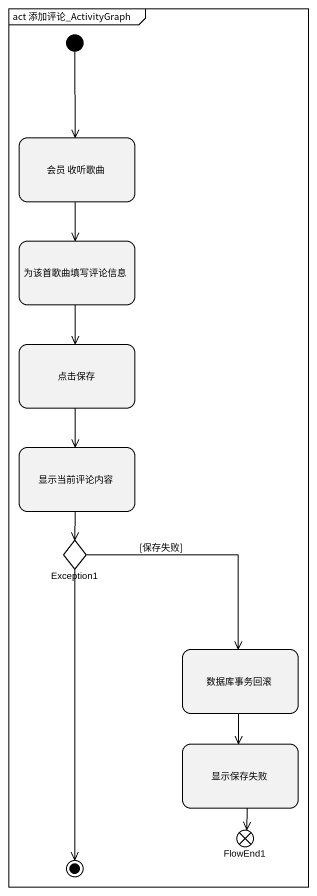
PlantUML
@startuml
mainframe act 添加评论_ActivityGraph
hide empty description
state "会员 收听歌曲" as 会员_收听歌曲
state 为该首歌曲填写评论信息
state 点击保存
state 显示当前评论内容
state Exception1 <<choice>>
state 数据库事务回滚
state 显示保存失败
state FlowEnd1 <<end>>
[*] --> 会员_收听歌曲
会员_收听歌曲 --> 为该首歌曲填写评论信息
为该首歌曲填写评论信息 --> 点击保存
点击保存 --> 显示当前评论内容
显示当前评论内容 --> Exception1
Exception1 --> 数据库事务回滚 : [保存失败]
数据库事务回滚 --> 显示保存失败
显示保存失败 --> FlowEnd1
Exception1 --> [*]
@enduml
